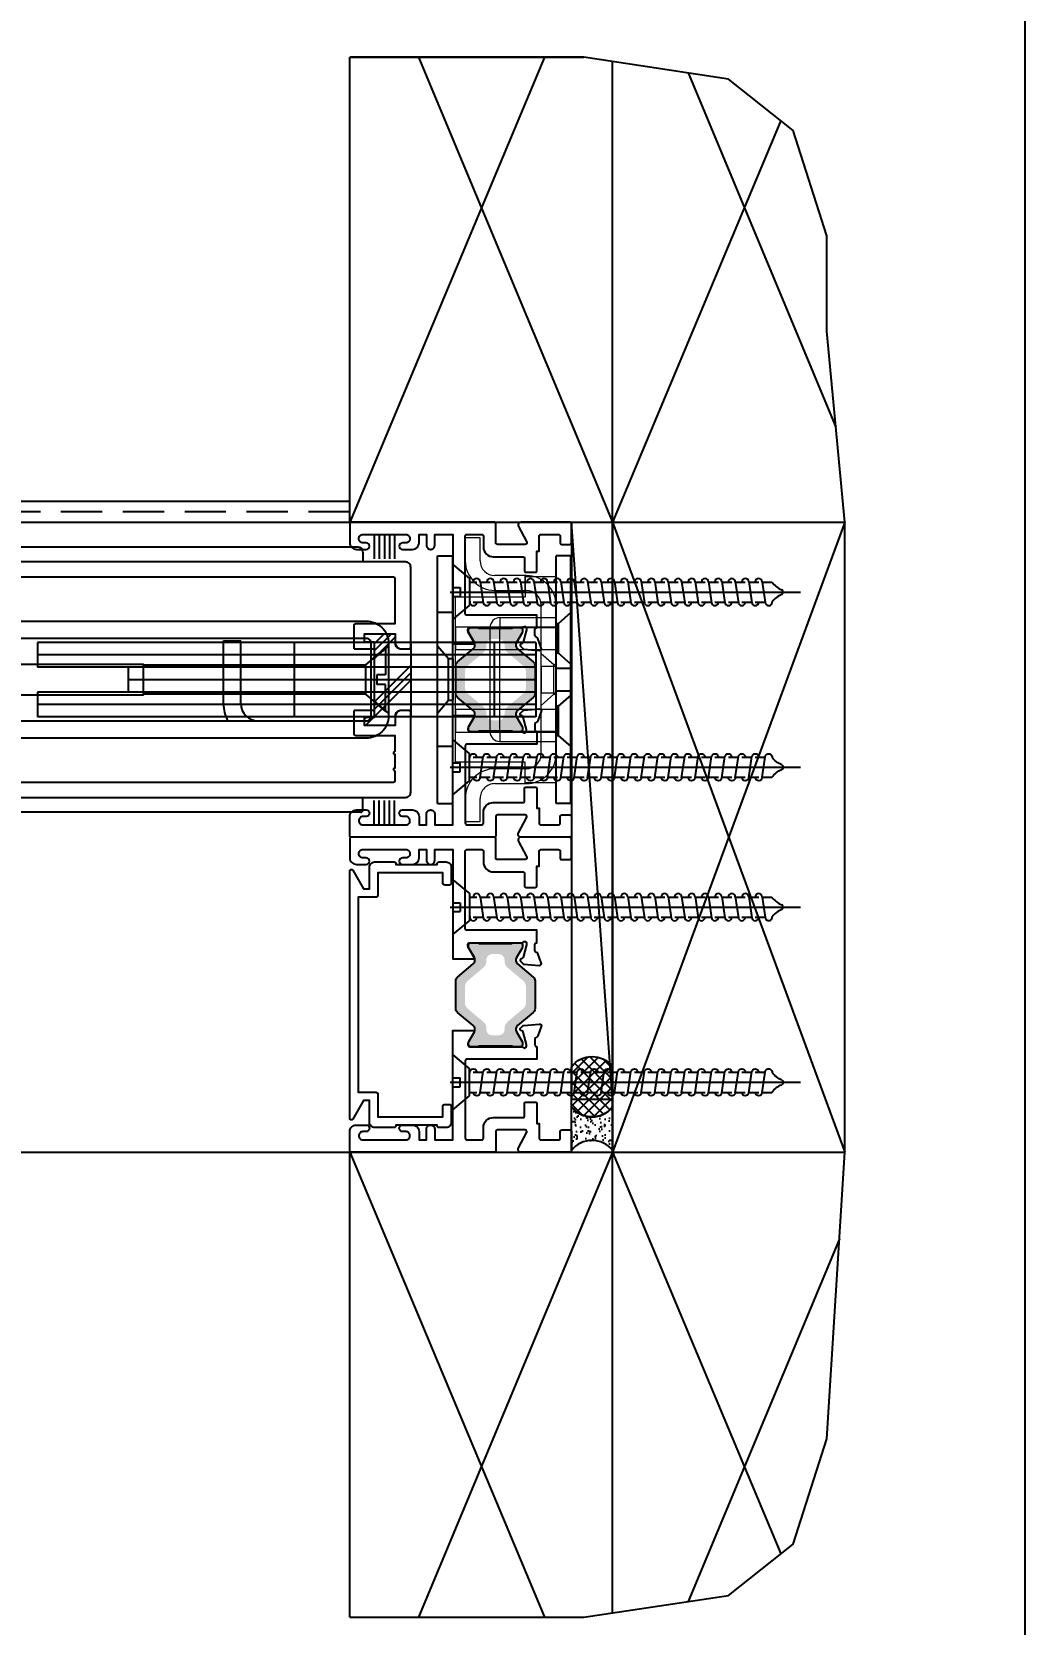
# Model space of a CAD drawing. Header units: inches. Extents: x 819.8 to 852.5, y 498 to 521.
# Drawn here: x 846.5 to 852.52, y 505.71 to 515.35 of the extents above; entities that cross this region are included whole.
import ezdxf

# ---------------------------------------------------------------- set-up
doc = ezdxf.new("R2010")
doc.units = ezdxf.units.IN
doc.header["$MEASUREMENT"] = 0
doc.linetypes.add('HIDDEN', pattern=[0.375, 0.25, -0.125])
for name, color, linetype in [('BACKUP PLATE', 6, 'Continuous'), ('DIM', 140, 'Continuous'), ('DIM @ 1', 140, 'Continuous'), ('ELEV_FRAME', 1, 'Continuous'), ('FRAME', 1, 'Continuous'), ('I-STRUT', 7, 'Continuous'), ('SASH', 5, 'Continuous'), ('SHIM', 1, 'Continuous'), ('SILL-PAN', 7, 'Continuous'), ('STRIKE PLATE', 3, 'Continuous'), ('STRIKE-PLATE', 7, 'Continuous')]:
    doc.layers.add(name, color=color, linetype=linetype)
doc.layers.add('NO PLOT', color=40, linetype='Continuous', plot=False)
doc.layers.add('VIEWPORT LAYOUT', color=40, linetype='Continuous', plot=False)
doc.styles.add('SIMPLEX1', font='simplex.shx')
doc.styles.get("Standard").update_dxf_attribs({"font": 'romans.shx'})
doc.dimstyles.new('1X1', dxfattribs={"dimtxt": 0.1875, "dimasz": 0.1875, "dimexe": 0.125, "dimexo": 0.125, "dimgap": 0.062, "dimtad": 1, "dimdec": 4, "dimzin": 11, "dimdsep": 46, "dimlunit": 5, "dimtxsty": 'Standard', "dimblk1": 'ARCHTICK', "dimblk2": 'ARCHTICK', "dimsah": 1, "dimcen": 0, "dimdle": 0.125, "dimadec": 0, "dimazin": 0, "dimtfac": 1, "dimtdec": 4, "dimtofl": 0, "dimtmove": 0, "dimatfit": 3, "dimldrblk": 'ARROW', "dimfxl": 0, "dimfrac": 2, "dimtolj": 1, "dimtzin": 0, "dimarcsym": 0})
doc.dimstyles.new('1X1T-A', dxfattribs={"dimtxt": 0.1875, "dimasz": 0.1875, "dimexe": 0.125, "dimexo": 0.125, "dimgap": 0.062, "dimtad": 1, "dimdec": 5, "dimdsep": 46, "dimlunit": 4, "dimtxsty": 'SIMPLEX1', "dimblk1": 'ARCHTICK', "dimblk2": 'ARROW', "dimsah": 1, "dimcen": 0, "dimdle": 0.125, "dimse2": 1, "dimadec": 0, "dimazin": 0, "dimtfac": 1, "dimtdec": 5, "dimtofl": 0, "dimtmove": 0, "dimatfit": 3, "dimldrblk": 'ARCHTICK', "dimfxl": 0, "dimfrac": 2, "dimtolj": 1, "dimtzin": 0, "dimarcsym": 0})
pattern_1 = [(45, (-0.2734, 0.0003), (-0.176777, 0.176777), []), (45, (-0.29549, 0.0224), (-0.176777, 0.176777), []), (45, (-0.31758, 0.0445), (-0.176777, 0.176777), [])]

# ---------------------------------------------------------------- blocks, each defined once
blk = doc.blocks.new('PAPER-SPACE')
blk.add_lwpolyline([(0, 0), (784.37, 0), (784.37, 553.2), (0, 553.2)], close=True)
blk = doc.blocks.new('3711-JAMB')
at = {"layer": 'I-STRUT'}
h = blk.add_hatch(color=256, dxfattribs=at)
h.dxf.hatch_style = 1
edge = h.paths.add_edge_path()
edge.add_arc((-0.719, -0.744), 0.0302, 149.99987, 229.99985)
edge.add_line((-0.7384, -0.7672), (-0.6437, -0.8467))
edge.add_arc((-0.6631, -0.8698), 0.0302, 0, 49.99985, ccw=False)
edge.add_line((-0.6329, -0.8698), (-0.6329, -1.0382))
edge.add_arc((-0.6631, -1.0382), 0.0302, 310.00015, 360, ccw=False)
edge.add_line((-0.6437, -1.0613), (-0.7384, -1.1408))
edge.add_arc((-0.719, -1.164), 0.0302, 130.00015, 210.00013)
edge.add_line((-0.7452, -1.1791), (-0.7118, -1.2369))
edge.add_arc((-0.7221, -1.2428), 0.0119, 0, 30.00013, ccw=False)
edge.add_line((-0.7102, -1.2428), (-0.7102, -1.2571))
edge.add_arc((-0.7221, -1.2571), 0.0119, -89.93104, 0.06896, ccw=False)
edge.add_line((-0.7221, -1.269), (-0.7651, -1.269))
edge.add_arc((-0.7651, -1.259), 0.00991, 216.8699, 270, ccw=False)
edge.add_line((-0.773, -1.265), (-0.9729, -1.265))
edge.add_arc((-0.9809, -1.259), 0.00991, 270, 323.1301, ccw=False)
edge.add_line((-0.9809, -1.269), (-1.0239, -1.269))
edge.add_arc((-1.0239, -1.2571), 0.0119, 180, 270, ccw=False)
edge.add_line((-1.0358, -1.2571), (-1.0358, -1.2428))
edge.add_arc((-1.0239, -1.2428), 0.0119, 149.99987, 180, ccw=False)
edge.add_line((-1.0342, -1.2369), (-1.0008, -1.1791))
edge.add_arc((-1.027, -1.164), 0.0302, 329.99987, 409.99985)
edge.add_line((-1.0075, -1.1408), (-1.1023, -1.0613))
edge.add_arc((-1.0829, -1.0382), 0.0302, 180, 229.99985, ccw=False)
edge.add_line((-1.1131, -1.0382), (-1.1131, -0.8698))
edge.add_arc((-1.0829, -0.8698), 0.0302, 130.00015, 180, ccw=False)
edge.add_line((-1.1023, -0.8467), (-1.0075, -0.7672))
edge.add_arc((-1.027, -0.744), 0.0302, 310.00015, 390.00013)
edge.add_line((-1.0008, -0.7289), (-1.0342, -0.6711))
edge.add_arc((-1.0239, -0.6652), 0.0119, 180, 210.00013, ccw=False)
edge.add_line((-1.0358, -0.6652), (-1.0358, -0.6509))
edge.add_arc((-1.0239, -0.6509), 0.0119, 90, 180, ccw=False)
edge.add_line((-1.0239, -0.639), (-0.9809, -0.639))
edge.add_arc((-0.9809, -0.649), 0.00991, 36.8699, 90, ccw=False)
edge.add_line((-0.9729, -0.643), (-0.773, -0.643))
edge.add_arc((-0.7651, -0.649), 0.00991, 90, 143.1301, ccw=False)
edge.add_line((-0.7651, -0.639), (-0.7221, -0.639))
edge.add_arc((-0.7221, -0.6509), 0.0119, -0.06896, 89.93104, ccw=False)
edge.add_line((-0.7102, -0.6509), (-0.7102, -0.6652))
edge.add_arc((-0.7221, -0.6652), 0.0119, -30.00013, 0, ccw=False)
edge.add_line((-0.7118, -0.6711), (-0.7452, -0.7289))
edge = h.paths.add_edge_path(flags=16)
edge.add_arc((-0.9757, -0.753), 0.0472, -50.00025, 0, ccw=False)
edge.add_line((-0.9453, -0.7892), (-1.0411, -0.8696))
edge.add_arc((-1.0107, -0.9057), 0.0472, 129.99975, 180)
edge.add_line((-1.058, -0.9057), (-1.058, -1.0023))
edge.add_arc((-1.0107, -1.0023), 0.0472, 180, 230.00025)
edge.add_line((-1.0411, -1.0384), (-0.9453, -1.1188))
edge.add_arc((-0.9757, -1.155), 0.0472, 0, 50.00025, ccw=False)
edge.add_line((-0.9284, -1.155), (-0.9284, -1.1651))
edge.add_arc((-0.8929, -1.1646), 0.0355, 180.79845, 270)
edge.add_line((-0.8929, -1.2001), (-0.853, -1.2001))
edge.add_arc((-0.853, -1.1646), 0.0355, 270, 359.20155)
edge.add_line((-0.8175, -1.1651), (-0.8175, -1.155))
edge.add_arc((-0.7703, -1.155), 0.0472, 129.99975, 180, ccw=False)
edge.add_line((-0.8007, -1.1188), (-0.7049, -1.0384))
edge.add_arc((-0.7352, -1.0023), 0.0472, 309.99975, 360)
edge.add_line((-0.688, -1.0023), (-0.688, -0.9057))
edge.add_arc((-0.7352, -0.9057), 0.0472, 360, 410.00025)
edge.add_line((-0.7049, -0.8696), (-0.8007, -0.7892))
edge.add_arc((-0.7703, -0.753), 0.0472, 180, 230.00025, ccw=False)
edge.add_line((-0.8175, -0.753), (-0.8175, -0.7429))
edge.add_arc((-0.853, -0.7434), 0.0355, 0.79846, 90)
edge.add_line((-0.853, -0.7079), (-0.8929, -0.7079))
edge.add_arc((-0.8929, -0.7434), 0.0355, 90, 179.20155)
edge.add_line((-0.9284, -0.7429), (-0.9284, -0.753))
for points in [[(-1.0373, -0.21), (-1.039, -0.21, 0.414214), (-1.049, -0.22), (-1.049, -0.2939, -0.414214), (-1.059, -0.3039), (-1.114, -0.3039, -0.414214), (-1.124, -0.2939), (-1.124, -0.175), (-1.138, -0.175), (-1.138, -0.085, 0.414214), (-1.148, -0.075), (-1.255, -0.075, 0.414214), (-1.265, -0.085), (-1.265, -0.125, -0.414214), (-1.275, -0.135), (-1.323, -0.135, -0.414214), (-1.333, -0.125), (-1.333, -0.01, -0.414214), (-1.323, 0), (-1.026, 0, -0.546624), (-1.0115, -0.0227), (-1.0625, -0.1208, 0.546624), (-1.0534, -0.135), (-0.885, -0.135, 0.414214), (-0.875, -0.125), (-0.875, -0.01, -0.414214), (-0.865, 0), (0, 0, -0.414214), (0.01, -0.01), (0.01, -0.125, -0.414214), (-0.03, -0.165), (-0.09, -0.165, -0.414214), (-0.11, -0.145, -0.414214), (-0.09, -0.125), (-0.0695, -0.125, 0.414214), (-0.045, -0.1005), (-0.045, -0.0995, 0.414214), (-0.0695, -0.075), (-0.3305, -0.075, 0.414214), (-0.355, -0.0995), (-0.355, -0.1005, 0.414214), (-0.3305, -0.125), (-0.31, -0.125, -0.414214), (-0.29, -0.145), (-0.29, -0.1455, -0.414214), (-0.3095, -0.165), (-0.37, -0.165, -0.414214), (-0.41, -0.125), (-0.41, -0.075), (-0.455, -0.075), (-0.455, -0.14, -0.414214), (-0.48, -0.165), (-0.4805, -0.165, -0.414214), (-0.505, -0.1405), (-0.505, -0.075), (-0.615, -0.075), (-0.615, -0.7372), (-0.7358, -0.7372, -0.585524), (-0.7425, -0.7252), (-0.708, -0.6655, 0.137872), (-0.7063, -0.6593), (-0.7063, -0.6506, 0.414214), (-0.7181, -0.6388), (-1.0316, -0.6388, -0.213422), (-1.0404, -0.6349, 0.6885), (-1.061, -0.6427), (-1.061, -0.649, 0.065543), (-1.0606, -0.6521), (-1.0403, -0.7279, 0.267949), (-1.032, -0.7363), (-1.0275, -0.7375, -0.57735), (-1.024, -0.7506), (-1.0383, -0.765, -0.176327), (-1.0456, -0.7684), (-1.1387, -0.7765, -0.548619), (-1.1509, -0.7607), (-1.1307, -0.7052, -0.263725), (-1.1218, -0.6976, 0.359508), (-1.1122, -0.686), (-1.1122, -0.6506, 0.414214), (-1.124, -0.6388), (-1.124, -0.5638), (-0.7, -0.5638, 0.414214), (-0.69, -0.5538), (-0.69, -0.085, 0.414214), (-0.7, -0.075), (-0.79, -0.075, 0.414214), (-0.8, -0.085), (-0.8, -0.15, -0.414214), (-0.86, -0.21), (-1.039, -0.21)], [(-1.0373, -1.698), (-1.039, -1.698, -0.414214), (-1.049, -1.688), (-1.049, -1.6141, 0.414214), (-1.059, -1.6041), (-1.114, -1.6041, 0.414214), (-1.124, -1.6141), (-1.124, -1.733), (-1.138, -1.733), (-1.138, -1.823, -0.414214), (-1.148, -1.833), (-1.255, -1.833, -0.414214), (-1.265, -1.823), (-1.265, -1.783, 0.414214), (-1.275, -1.773), (-1.323, -1.773, 0.414214), (-1.333, -1.783), (-1.333, -1.898, 0.414214), (-1.323, -1.908), (-1.026, -1.908, 0.546624), (-1.0115, -1.8853), (-1.0625, -1.7872, -0.546624), (-1.0534, -1.773), (-0.885, -1.773, -0.414214), (-0.875, -1.783), (-0.875, -1.898, 0.414214), (-0.865, -1.908), (0, -1.908, 0.414214), (0.01, -1.898), (0.01, -1.783, 0.414214), (-0.03, -1.743), (-0.09, -1.743, 0.414214), (-0.11, -1.763, 0.414214), (-0.09, -1.783), (-0.0695, -1.783, -0.414214), (-0.045, -1.8075), (-0.045, -1.8085, -0.414214), (-0.0695, -1.833), (-0.3305, -1.833, -0.414214), (-0.355, -1.8085), (-0.355, -1.8075, -0.414214), (-0.3305, -1.783), (-0.31, -1.783, 0.414214), (-0.29, -1.763), (-0.29, -1.7625, 0.414214), (-0.3095, -1.743), (-0.37, -1.743, 0.414214), (-0.41, -1.783), (-0.41, -1.833), (-0.455, -1.833), (-0.455, -1.768, 0.414214), (-0.48, -1.743), (-0.4805, -1.743, 0.414214), (-0.505, -1.7675), (-0.505, -1.833), (-0.615, -1.833), (-0.615, -1.1708), (-0.7358, -1.1708, 0.585524), (-0.7425, -1.1828), (-0.708, -1.2425, -0.137872), (-0.7063, -1.2487), (-0.7063, -1.2574, -0.414214), (-0.7181, -1.2692), (-1.0316, -1.2692, 0.213422), (-1.0404, -1.2731, -0.6885), (-1.061, -1.2653), (-1.061, -1.259, -0.065543), (-1.0606, -1.2559), (-1.0403, -1.1801, -0.267949), (-1.032, -1.1717), (-1.0275, -1.1705, 0.57735), (-1.024, -1.1574), (-1.0383, -1.143, 0.176327), (-1.0456, -1.1396), (-1.1387, -1.1315, 0.548619), (-1.1509, -1.1473), (-1.1307, -1.2028, 0.263725), (-1.1218, -1.2104, -0.359508), (-1.1122, -1.222), (-1.1122, -1.2574, -0.414214), (-1.124, -1.2692), (-1.124, -1.3442), (-0.7, -1.3442, -0.414214), (-0.69, -1.3542), (-0.69, -1.823, -0.414214), (-0.7, -1.833), (-0.79, -1.833, -0.414214), (-0.8, -1.823), (-0.8, -1.758, 0.414214), (-0.86, -1.698), (-1.039, -1.698)]]:
    blk.add_lwpolyline(points, format="xyb")
blk.add_lwpolyline([(-0.7452, -0.7289, 0.36397), (-0.7384, -0.7672), (-0.6437, -0.8467, -0.221694), (-0.6329, -0.8698), (-0.6329, -1.0382, -0.221694), (-0.6437, -1.0613), (-0.7384, -1.1408, 0.36397), (-0.7452, -1.1791), (-0.7118, -1.2369, -0.131653), (-0.7102, -1.2428), (-0.7102, -1.2571, -0.414214), (-0.7221, -1.269), (-0.7651, -1.269, -0.236068), (-0.773, -1.265), (-0.9729, -1.265, -0.236068), (-0.9809, -1.269), (-1.0239, -1.269, -0.414214), (-1.0358, -1.2571), (-1.0358, -1.2428, -0.131653), (-1.0342, -1.2369), (-1.0008, -1.1791, 0.36397), (-1.0075, -1.1408), (-1.1023, -1.0613, -0.221694), (-1.1131, -1.0382), (-1.1131, -0.8698, -0.221694), (-1.1023, -0.8467), (-1.0075, -0.7672, 0.36397), (-1.0008, -0.7289), (-1.0342, -0.6711, -0.131653), (-1.0358, -0.6652), (-1.0358, -0.6509, -0.414214), (-1.0239, -0.639), (-0.9809, -0.639, -0.236068), (-0.9729, -0.643), (-0.773, -0.643, -0.236068), (-0.7651, -0.639), (-0.7221, -0.639, -0.414214), (-0.7102, -0.6509), (-0.7102, -0.6652, -0.131653), (-0.7118, -0.6711)], format="xyb", close=True, dxfattribs=at)
blk = doc.blocks.new('3710 Jamb Filler')
blk.add_lwpolyline([(-0.12, 0.774, 0.414214), (-0.15, 0.804), (-0.27, 0.804, 0.414214), (-0.28, 0.794), (-0.28, 0.789), (-0.53, 0.789), (-0.53, 0.794, 0.414214), (-0.54, 0.804), (-0.585, 0.804, 0.414214), (-0.615, 0.774), (-0.615, 0.674, 0.414214), (-0.605, 0.664), (-0.575, 0.664, 0.414214), (-0.565, 0.674), (-0.565, 0.739), (-0.17, 0.739), (-0.17, 0.601, 0.414214), (-0.16, 0.591), (-0.05, 0.591), (-0.05, -0.591), (-0.16, -0.591, 0.414214), (-0.17, -0.601), (-0.17, -0.739), (-0.565, -0.739), (-0.565, -0.674, 0.414214), (-0.575, -0.664), (-0.605, -0.664, 0.414214), (-0.615, -0.674), (-0.615, -0.774, 0.414214), (-0.585, -0.804), (-0.54, -0.804, 0.414214), (-0.53, -0.794), (-0.53, -0.789), (-0.28, -0.789), (-0.28, -0.794, 0.414214), (-0.27, -0.804), (-0.15, -0.804, 0.414214), (-0.12, -0.774), (-0.12, -0.641), (-0.0839, -0.641), (-0.0187, -0.754, 0.767327), (0, -0.749), (0, 0.749, 0.767327), (-0.0187, 0.754), (-0.0839, 0.641), (-0.12, 0.641)], format="xyb", close=True)
blk = doc.blocks.new('*U139')
at = {"layer": 'FRAME'}
blk.add_blockref('3711-JAMB', (0, 0), dxfattribs=at)
at = {"layer": 'FRAME', "xscale": -1, "rotation": 180}
blk.add_blockref('3710 Jamb Filler', (0.01, -0.954), dxfattribs=at)
blk = doc.blocks.new('DFADFFADF DFD')
at = {"layer": 'BACKUP PLATE'}
for p, q in [((155.2193, 38.5011), (155.3093, 38.5011)), ((155.2193, 38.5011), (155.2193, 37.0011)), ((155.3093, 38.5011), (155.3093, 37.0011)), ((155.297, 38.0896), (155.2193, 38.1571)), ((155.2193, 37.8451), (155.2193, 38.1567)), ((155.3093, 38.0896), (155.297, 38.0896)), ((155.297, 37.9126), (155.297, 38.0892)), ((155.3093, 37.9126), (155.3093, 38.0892)), ((155.2193, 37.8451), (155.297, 37.9126)), ((155.297, 37.9126), (155.3093, 37.9126)), ((155.3093, 37.8191), (155.2193, 37.8191)), ((155.3093, 37.8191), (155.2193, 37.8191)), ((155.2193, 37.8191), (155.2193, 37.6834)), ((155.2193, 37.8191), (155.2193, 37.6834)), ((155.3093, 37.8191), (155.3093, 37.6834)), ((155.3093, 37.8191), (155.3093, 37.6834)), ((155.2193, 37.6831), (155.3093, 37.6831)), ((155.2193, 37.6831), (155.3093, 37.6831)), ((155.297, 37.5896), (155.2193, 37.6571)), ((155.2193, 37.3451), (155.2193, 37.6567)), ((155.3093, 37.5896), (155.297, 37.5896)), ((155.297, 37.4126), (155.297, 37.5892)), ((155.3093, 37.4126), (155.3093, 37.5892)), ((155.2193, 37.3451), (155.297, 37.4126)), ((155.297, 37.4126), (155.3093, 37.4126)), ((155.2193, 37.0011), (155.3093, 37.0011))]:
    blk.add_line(p, q, dxfattribs=at)
blk = doc.blocks.new('FDFDF')
at = {"color": 7, "linetype": 'Continuous', "lineweight": 15}
for p, q in [((156.2104, 38.3761), (156.3984, 38.3761)), ((156.2104, 38.3761), (156.2104, 37.1261)), ((156.2104, 38.1261), (156.2104, 38.3761)), ((156.3984, 38.3761), (156.3984, 38.2511)), ((156.3984, 38.2511), (156.8204, 38.2511)), ((156.8204, 38.2511), (156.8204, 37.2511)), ((156.5504, 38.1261), (156.2104, 38.1261)), ((156.2104, 38.1261), (156.2104, 38.0661)), ((156.5504, 38.0661), (156.5504, 38.1261)), ((156.8204, 38.0691), (156.2104, 38.0691)), ((156.2104, 37.9331), (156.2104, 38.069)), ((156.2104, 37.4361), (156.2104, 38.0661)), ((156.2104, 38.0661), (156.5504, 38.0661)), ((156.5504, 38.0661), (156.5504, 37.4361)), ((156.6104, 38.0661), (156.5504, 38.0661)), ((156.6104, 38.0661), (156.6104, 37.4361)), ((156.8204, 37.9331), (156.8204, 38.069)), ((156.2104, 37.9331), (156.8204, 37.9331)), ((156.8204, 37.5691), (156.2104, 37.5691)), ((156.2104, 37.4331), (156.2104, 37.569)), ((156.8204, 37.4331), (156.8204, 37.569)), ((156.2104, 37.4361), (156.2104, 37.3761)), ((156.5504, 37.4361), (156.2104, 37.4361)), ((156.2104, 37.4331), (156.8204, 37.4331)), ((156.5504, 37.3761), (156.5504, 37.4361)), ((156.6104, 37.4361), (156.5504, 37.4361)), ((156.5504, 37.3761), (156.2104, 37.3761)), ((156.2104, 37.1261), (156.2104, 37.3761)), ((156.3984, 37.2511), (156.8204, 37.2511)), ((156.3984, 37.1261), (156.3984, 37.2511)), ((156.3984, 37.1261), (156.2104, 37.1261))]:
    blk.add_line(p, q, dxfattribs=at)
for centre, start, end in [((156.5504, 38.0661), 0, 90), ((156.5504, 38.0661), 0, 90), ((156.5504, 37.4361), 270, 0), ((156.5504, 37.4361), 270, 0)]:
    blk.add_arc(centre, 0.06, start, end, dxfattribs=at)
blk = doc.blocks.new('FDF')
at = {"color": 7, "linetype": 'Continuous', "lineweight": 15}
for p, q in [((158.3528, 38.6101), (158.2628, 38.6101)), ((158.2628, 38.6101), (158.2628, 38.4711)), ((158.3528, 38.4711), (158.3528, 38.6101)), ((157.9908, 38.3811), (157.9828, 38.3811)), ((158.1728, 38.3811), (157.9828, 38.3811)), ((157.9908, 38.3811), (157.9908, 38.2911)), ((157.9908, 38.2911), (157.9828, 38.2911)), ((157.9828, 38.2911), (158.1728, 38.2911)), ((157.8028, 38.2011), (157.8028, 37.3011)), ((157.8928, 38.2011), (157.8928, 37.3011)), ((157.8928, 37.9071), (157.8152, 37.8396)), ((157.8928, 37.9071), (157.8152, 37.8396)), ((157.8928, 37.9071), (157.8928, 37.596)), ((157.8928, 37.9071), (157.8928, 37.596)), ((157.8152, 37.8396), (157.8028, 37.8396)), ((157.8152, 37.8396), (157.8028, 37.8396)), ((157.8028, 37.8396), (157.8028, 37.6636)), ((157.8028, 37.8396), (157.8028, 37.6636)), ((157.8928, 37.8306), (157.8028, 37.8306)), ((157.8928, 37.8306), (157.8028, 37.8306)), ((157.8028, 37.6716), (157.8028, 37.8306)), ((157.8028, 37.6716), (157.8028, 37.8306)), ((157.8152, 37.8396), (157.8152, 37.6636)), ((157.8152, 37.8396), (157.8152, 37.6636)), ((157.8928, 37.6716), (157.8928, 37.8306)), ((157.8928, 37.6716), (157.8928, 37.8306)), ((157.8028, 37.6716), (157.8928, 37.6716)), ((157.8028, 37.6716), (157.8928, 37.6716)), ((157.8028, 37.6626), (157.8152, 37.6626)), ((157.8028, 37.6626), (157.8152, 37.6626)), ((157.8152, 37.6626), (157.8928, 37.5951)), ((157.8152, 37.6626), (157.8928, 37.5951)), ((157.9828, 37.2111), (157.9908, 37.2111)), ((158.1728, 37.2111), (157.9828, 37.2111)), ((157.9908, 37.2111), (157.9908, 37.1211)), ((157.9908, 37.1211), (157.9828, 37.1211)), ((157.9828, 37.1211), (158.1728, 37.1211)), ((158.2628, 37.0311), (158.2628, 36.8921)), ((158.3528, 36.8921), (158.3528, 37.0311)), ((158.2628, 36.8921), (158.3528, 36.8921))]:
    blk.add_line(p, q, dxfattribs=at)
for centre, radius, start, end in [((157.9828, 38.2011), 0.18, 90, 180), ((157.9828, 38.2011), 0.18, 90, 180), ((157.9828, 38.2011), 0.18, 90, 180), ((157.9828, 38.2011), 0.18, 90, 180), ((158.1728, 38.4711), 0.09, 270, 0), ((158.1728, 38.4711), 0.09, 270, 0), ((158.1728, 38.4711), 0.18, 270, 0), ((158.1728, 38.4711), 0.18, 270, 0), ((157.9828, 38.2011), 0.09, 90, 180), ((157.9828, 38.2011), 0.09, 90, 180), ((157.9828, 38.2011), 0.09, 90, 180), ((157.9828, 38.2011), 0.09, 90, 180), ((157.9828, 37.3011), 0.18, 180, 270), ((157.9828, 37.3011), 0.18, 180, 270), ((157.9828, 37.3011), 0.18, 180, 270), ((157.9828, 37.3011), 0.18, 180, 270), ((157.9828, 37.3011), 0.09, 180, 270), ((157.9828, 37.3011), 0.09, 180, 270), ((157.9828, 37.3011), 0.09, 180, 270), ((157.9828, 37.3011), 0.09, 180, 270), ((158.1728, 37.0311), 0.18, 0, 90), ((158.1728, 37.0311), 0.18, 0, 90), ((158.1728, 37.0311), 0.09, 0, 90), ((158.1728, 37.0311), 0.09, 0, 90)]:
    blk.add_arc(centre, radius, start, end, dxfattribs=at)
blk = doc.blocks.new('ERE')
at = {"layer": 'STRIKE PLATE'}
for p, q in [((162.9447, 38.5011), (162.9447, 37.0011)), ((163.0387, 38.5011), (162.9447, 38.5011)), ((163.0387, 38.5011), (163.0387, 37.0011)), ((162.9447, 38.1573), (162.9447, 37.3448)), ((162.9447, 38.1573), (163.0387, 38.1573)), ((163.0387, 37.9541), (162.9709, 37.8761)), ((163.0387, 37.9541), (162.9709, 37.8761)), ((162.9709, 37.8761), (162.9447, 37.8761)), ((162.9709, 37.8761), (162.9447, 37.8761)), ((162.9447, 37.6264), (162.9447, 37.8758)), ((162.9447, 37.6264), (162.9447, 37.8758)), ((162.9709, 37.8758), (162.9709, 37.6264)), ((162.9709, 37.8758), (162.9709, 37.6264)), ((162.9447, 37.6261), (162.9709, 37.6261)), ((162.9447, 37.6261), (162.9709, 37.6261)), ((162.9709, 37.6261), (163.0387, 37.5481)), ((162.9709, 37.6261), (163.0387, 37.5481)), ((162.9447, 37.3448), (163.0387, 37.3448)), ((163.0387, 37.0011), (162.9447, 37.0011))]:
    blk.add_line(p, q, dxfattribs=at)
blk = doc.blocks.new('JAMB-STRIKE-PLATE')
at = {"layer": 'DIM'}
for name, p in [('FDF', (-159.0428, -38.7056)), ('DFADFFADF DFD', (-156.5493, -38.7057)), ('ERE', (-163.5597, -38.7056)), ('FDFDF', (-157.4504, -38.7056))]:
    blk.add_blockref(name, p, dxfattribs=at)
at = {"layer": 'ELEV_FRAME'}
blk.add_blockref('3711-JAMB', (0, 0), dxfattribs=at)
blk = doc.blocks.new('*U161')
at = {"layer": 'STRIKE-PLATE', "color": 7}
for p, q in [((-0.262, -0.075), (-0.262, -0.223)), ((-0.231, -0.075), (-0.231, -0.223)), ((-0.2, -0.075), (-0.2, -0.223)), ((-0.169, -0.075), (-0.169, -0.223)), ((-0.138, -0.075), (-0.138, -0.223)), ((-0.262, -1.833), (-0.262, -1.685)), ((-0.231, -1.833), (-0.231, -1.685)), ((-0.2, -1.833), (-0.2, -1.685)), ((-0.169, -1.833), (-0.169, -1.685)), ((-0.138, -1.833), (-0.138, -1.685))]:
    blk.add_line(p, q, dxfattribs=at)
at = {"layer": 'FRAME'}
blk.add_blockref('JAMB-STRIKE-PLATE', (0, 0), dxfattribs=at)
blk = doc.blocks.new('INSULATED-ARCHETYPE')
h = blk.add_hatch()
h.set_pattern_fill('PLAST', color=256, angle=45, style=0)
h.set_pattern_definition(pattern_1)
edge = h.paths.add_edge_path()
edge.add_line((-3.5074, 0.125), (-3.5074, -0.125))
edge.add_line((-3.5074, -0.125), (-3.4804, -0.125))
edge.add_arc((-3.4804, -0.15), 0.025, -94.58122, 90, ccw=False)
edge.add_line((-3.4824, -0.175), (-3.5074, -0.175))
edge.add_line((-3.5074, -0.175), (-3.5074, -0.282))
edge.add_arc((-3.4764, -0.282), 0.031, 180, 270)
edge.add_line((-3.4764, -0.313), (-3.2264, -0.313))
edge.add_arc((-3.2264, -0.282), 0.031, 270, 360)
edge.add_line((-3.1954, -0.282), (-3.1954, -0.175))
edge.add_line((-3.1954, -0.175), (-3.2204, -0.175))
edge.add_arc((-3.2204, -0.15), 0.025, 94.58122, 270, ccw=False)
edge.add_line((-3.2224, -0.125), (-3.1954, -0.125))
edge.add_line((-3.1954, -0.125), (-3.1954, 0.125))
edge.add_line((-3.1954, 0.125), (-3.2204, 0.125))
edge.add_arc((-3.2204, 0.15), 0.025, 94.58122, 270, ccw=False)
edge.add_arc((-3.2248, 0.2046), 0.0297, 274.58122, 351.01358)
edge.add_line((-3.1954, 0.2), (-3.1954, 0.282))
edge.add_arc((-3.2264, 0.282), 0.031, 0, 90)
edge.add_line((-3.2264, 0.313), (-3.4764, 0.313))
edge.add_arc((-3.4764, 0.282), 0.031, 90, 180)
edge.add_line((-3.5074, 0.282), (-3.5074, 0.175))
edge.add_line((-3.5074, 0.175), (-3.4824, 0.175))
edge.add_arc((-3.4824, 0.15), 0.025, -89.99542, 90, ccw=False)
edge.add_line((-3.4824, 0.125), (-3.5074, 0.125))
h = blk.add_hatch()
h.set_pattern_fill('PLAST', color=256, angle=45, style=0)
h.set_pattern_definition(pattern_1)
edge = h.paths.add_edge_path()
edge.add_line((-0.4924, 0.1881), (-0.4924, 0.2281))
edge.add_line((-0.4924, 0.2281), (-0.5544, 0.2281))
edge.add_line((-0.5544, 0.2281), (-0.5544, 0.2781))
edge.add_line((-0.5544, 0.2781), (-0.3674, 0.2781))
edge.add_line((-0.3674, 0.2781), (-0.3674, 0.2191))
edge.add_ellipse((-0.3364, 0.2191), major_axis=(-0.0219, 0.0219), ratio=1, start_angle=45, end_angle=135)
edge.add_line((-0.3364, 0.1881), (-0.2734, 0.1881))
edge.add_line((-0.2734, 0.1881), (-0.2734, -0.1869))
edge.add_line((-0.2734, -0.1869), (-0.3364, -0.1869))
edge.add_ellipse((-0.3364, -0.2179), major_axis=(-0.0219, 0.0219), ratio=1, start_angle=-45, end_angle=45)
edge.add_line((-0.3674, -0.2179), (-0.3674, -0.2769))
edge.add_line((-0.3674, -0.2769), (-0.5544, -0.2769))
edge.add_line((-0.5544, -0.2769), (-0.5544, -0.2269))
edge.add_line((-0.5544, -0.2269), (-0.4924, -0.2269))
edge.add_line((-0.4924, -0.2269), (-0.4924, -0.1869))
edge.add_line((-0.4924, -0.1869), (-0.4924, 0.1881))
for p, q in [((-2.9379, 0.773), (-2.9379, 0.713)), ((-0.5929, 0.803), (-2.9079, 0.803)), ((-0.5629, 0.773), (-0.5629, 0.713)), ((0.4848, 0.225), (-2.5347, 0.225)), ((-2.5347, 0.225), (-2.5347, 0.075)), ((-1.4084, 0.235), (-1.3034, 0.235)), ((-1.4084, -0.145), (-1.4084, 0.235)), ((-1.3034, -0.145), (-1.3034, 0.235)), ((-0.9772, -0.225), (-0.9772, 0.225)), ((-0.2734, 0.2203), (-0.2734, -0.2197)), ((0.2348, -0.225), (0.2348, 0.225)), ((0.4848, 0.225), (0.4848, -0.225)), ((0.4848, 0.15), (-2.5347, 0.15)), ((-0.5474, 0.0887), (-0.4259, 0.1925)), ((-0.4259, 0.1925), (-0.4259, 0.03)), ((0.4848, 0.075), (-2.5347, 0.075)), ((-1.9827, -0.075), (-1.9827, 0.075)), ((0.4848, 0), (-1.9827, 0)), ((-0.5474, 0.0887), (-1.895, 0.0887)), ((-0.5474, 0.0887), (-0.5474, -0.0887)), ((-0.4789, 0.03), (-0.4789, -0.03)), ((-0.4259, 0.03), (-0.4789, 0.03)), ((0.4848, -0.075), (-2.5347, -0.075)), ((-2.5347, -0.075), (-2.5347, -0.225)), ((-0.5474, -0.0887), (-1.895, -0.0887)), ((-0.5474, -0.0887), (-0.4259, -0.1925)), ((-0.4259, -0.03), (-0.4789, -0.03)), ((-0.4259, -0.1925), (-0.4259, -0.03)), ((0.4848, -0.15), (-2.5347, -0.15)), ((-2.9379, -0.788), (-2.9379, -0.713)), ((-0.5629, -0.788), (-0.5629, -0.713)), ((-0.5779, -0.803), (-2.9229, -0.803)), ((-2.8204, -0.803), (-2.8779, -0.803)), ((-0.6229, -0.803), (-0.6804, -0.803))]:
    blk.add_line(p, q)
at = {"ltscale": 0.5}
for p, q in [((-0.4084, 0.2055), (-0.501, 0.125)), ((-3.2312, 0.095), (-3.3212, 0.095)), ((-3.3212, 0.095), (-3.3062, 0.08)), ((-3.2462, 0.08), (-3.3062, 0.08)), ((-3.2312, 0.095), (-3.2462, 0.08)), ((-3.3062, -0.08), (-3.3212, -0.095)), ((-3.2312, -0.095), (-3.3212, -0.095)), ((-3.3062, -0.08), (-3.2462, -0.08)), ((-3.2462, -0.08), (-3.2312, -0.095)), ((-0.501, -0.125), (-0.4084, -0.2055))]:
    blk.add_line(p, q, dxfattribs=at)
at = {"ltscale": 0.3}
for p, q in [((-0.5475, 0), (-1.1819, 0)), ((-3.1712, 0), (-3.3812, 0))]:
    blk.add_line(p, q, dxfattribs=at)
for points in [[(-0.6164, 0.1875), (-0.5024, 0.1875, 0.414214), (-0.4924, 0.1975), (-0.4924, 0.2175, 0.414214), (-0.5024, 0.2275), (-0.5544, 0.2275), (-0.5544, 0.2675, -0.414214), (-0.5444, 0.2775), (-0.3674, 0.2775), (-0.3674, 0.2185, 0.414214), (-0.3364, 0.1875), (-0.2834, 0.1875, 0.414214), (-0.2734, 0.1975), (-0.2734, 0.682, 0.414214), (-0.3044, 0.713), (-4.6354, 0.713, 1), (-4.6354, 0.681), (-4.6154, 0.681), (-4.6154, 0.596, 0.414214), (-4.5844, 0.565), (-4.5154, 0.565), (-4.5154, 0.595), (-4.4954, 0.595), (-4.4354, 0.565), (-4.4154, 0.565), (-4.4154, 0.595), (-4.3954, 0.595), (-4.3354, 0.565), (-4.3154, 0.565), (-4.3154, 0.595), (-4.2954, 0.595), (-4.2354, 0.565), (-4.2154, 0.565), (-4.2154, 0.595), (-4.1954, 0.595), (-4.1354, 0.565), (-4.1154, 0.565), (-4.1154, 0.62), (-3.7724, 0.62), (-3.7724, 0.533, 0.414214), (-3.7624, 0.523), (-3.7204, 0.523, 0.414214), (-3.7104, 0.533), (-3.7104, 0.62), (-3.6004, 0.62), (-3.6004, 0.135, 0.414214), (-3.5904, 0.125), (-3.4824, 0.125, 1), (-3.4824, 0.175, -0.414214), (-3.5074, 0.2), (-3.5074, 0.282, -0.414214), (-3.4764, 0.313), (-3.2264, 0.313, -0.414214), (-3.1954, 0.282), (-3.1954, 0.2, -0.414214), (-3.2204, 0.175, 1), (-3.2204, 0.125), (-3.1334, 0.125)], [(-0.6164, 0.1875), (-0.6164, 0.3295, -0.414214), (-0.6064, 0.3395), (-0.3674, 0.3395), (-0.3674, 0.61, 0.414214), (-0.3774, 0.62), (-3.1234, 0.62, 0.414214), (-3.1334, 0.61), (-3.1334, 0.554, -0.414214), (-3.1434, 0.544), (-3.4974, 0.544, 0.414214), (-3.5074, 0.534), (-3.5074, 0.375), (-3.1434, 0.375, -0.414214), (-3.1334, 0.365), (-3.1334, 0.125)], [(-0.5434, -0.355), (-3.1334, -0.355), (-3.1334, -0.25), (-0.5434, -0.25, 0.414214), (-0.5134, -0.22), (-0.5134, 0.22, 0.414214), (-0.5434, 0.25), (-3.1334, 0.25), (-3.1334, 0.355), (-0.5434, 0.355, -0.414214), (-0.4084, 0.22), (-0.4084, -0.22, -0.414214), (-0.5434, -0.355), (-1.1984, -0.355)], [(-3.1334, -0.125), (-3.2204, -0.125, 1), (-3.2204, -0.175, -0.414214), (-3.1954, -0.2), (-3.1954, -0.282, -0.414214), (-3.2264, -0.313), (-3.4764, -0.313, -0.414214), (-3.5074, -0.282), (-3.5074, -0.2, -0.414214), (-3.4824, -0.175, 1), (-3.4824, -0.125), (-3.5904, -0.125, 0.414214), (-3.6004, -0.135), (-3.6004, -0.62), (-3.7104, -0.62), (-3.7104, -0.533, 0.414214), (-3.7204, -0.523), (-3.7624, -0.523, 0.414214), (-3.7724, -0.533), (-3.7724, -0.62), (-4.1154, -0.62), (-4.1154, -0.565), (-4.1354, -0.565), (-4.1954, -0.595), (-4.2154, -0.595), (-4.2154, -0.565), (-4.2354, -0.565), (-4.2954, -0.595), (-4.3154, -0.595), (-4.3154, -0.565), (-4.3354, -0.565), (-4.3954, -0.595), (-4.4154, -0.595), (-4.4154, -0.565), (-4.4354, -0.565), (-4.4954, -0.595), (-4.5154, -0.595), (-4.5154, -0.565), (-4.5844, -0.565, 0.414214), (-4.6154, -0.596), (-4.6154, -0.681), (-4.6354, -0.681, 1), (-4.6354, -0.713), (-0.3044, -0.713, 0.414214), (-0.2734, -0.682), (-0.2734, -0.1975, 0.414214), (-0.2834, -0.1875), (-0.3364, -0.1875, 0.414214), (-0.3674, -0.2185), (-0.3674, -0.2775), (-0.5444, -0.2775, -0.414214), (-0.5544, -0.2675), (-0.5544, -0.2275), (-0.5024, -0.2275, 0.414214), (-0.4924, -0.2175), (-0.4924, -0.1975, 0.414214), (-0.5024, -0.1875), (-0.6164, -0.1875)], [(-3.1334, -0.125), (-3.1334, -0.365, -0.414214), (-3.1434, -0.375), (-3.5074, -0.375), (-3.5074, -0.534, 0.414214), (-3.4974, -0.544), (-3.1434, -0.544, -0.414214), (-3.1334, -0.554), (-3.1334, -0.61, 0.414214), (-3.1234, -0.62), (-0.3774, -0.62, 0.414214), (-0.3674, -0.61), (-0.3674, -0.5539, -1), (-0.3674, -0.5339), (-0.3674, -0.4539, -1), (-0.3674, -0.4339), (-0.3674, -0.3395), (-0.6064, -0.3395, -0.414214), (-0.6164, -0.3295), (-0.6164, -0.1875)]]:
    blk.add_lwpolyline(points, format="xyb")
for points in [[(-3.6004, -0.568), (-3.6904, -0.568), (-3.6904, 0.568), (-3.6004, 0.568)], [(-0.4924, 0.1875), (-0.4924, 0.2275), (-0.5544, 0.2275), (-0.5544, 0.2775), (-0.3674, 0.2775), (-0.3674, 0.2185), (-0.3583, 0.1966), (-0.3364, 0.1875), (-0.2734, 0.1875), (-0.2734, -0.1869), (-0.3364, -0.1875), (-0.3583, -0.1966), (-0.3674, -0.2185), (-0.3674, -0.2775), (-0.5544, -0.2775), (-0.5544, -0.2275), (-0.4924, -0.2275)], [(-3.4081, 0.0931), (-1.895, 0.0931), (-1.895, -0.093), (-3.4081, -0.093), (-3.4259, -0.0752), (-3.4259, 0.0752)]]:
    blk.add_lwpolyline(points, close=True)
blk.add_lwpolyline([(-3.5074, 0.125), (-3.5074, -0.125), (-3.4804, -0.125, -1.0408), (-3.4824, -0.175), (-3.5074, -0.175), (-3.5074, -0.282, 0.414214), (-3.4764, -0.313), (-3.2264, -0.313, 0.414214), (-3.1954, -0.282), (-3.1954, -0.175), (-3.2204, -0.175, -0.9608), (-3.2224, -0.125), (-3.1954, -0.125), (-3.1954, 0.125), (-3.2204, 0.125, -0.9608), (-3.2224, 0.175, 0.346439), (-3.1954, 0.2), (-3.1954, 0.282, 0.414214), (-3.2264, 0.313), (-3.4764, 0.313, 0.414214), (-3.5074, 0.282), (-3.5074, 0.175), (-3.4824, 0.175, -0.99996), (-3.4824, 0.125)], format="xyb", close=True)
blk.add_lwpolyline([(0.4848, -0.225), (-2.5347, -0.225)])
for centre, radius, start, end in [((-2.9079, 0.773), 0.03, 90, 180), ((-0.5929, 0.773), 0.03, 0, 90), ((-1.1984, -0.145), 0.21, 180, 210), ((-1.1984, -0.145), 0.105, 180, 270), ((-2.9229, -0.788), 0.015, 180, 270), ((-0.5779, -0.788), 0.015, 270, 0)]:
    blk.add_arc(centre, radius, start, end)
blk = doc.blocks.new('Flat_HD_#8x2p00')
for p, q in [((-0.027, 0.0433), (-0.166, 0.0433)), ((-0.166, 0.0433), (-0.0821, -0.0567)), ((-0.027, 0.0433), (-0.027, -0.0017)), ((0, 0.0604), (0, -2.0633)), ((0.166, 0.0433), (0.027, 0.0433)), ((0.027, 0.0433), (0.027, -0.0017)), ((0.166, 0.0433), (0.0821, -0.0567)), ((0.0821, -0.0567), (-0.0821, -0.0567)), ((0.027, -0.0017), (-0.027, -0.0017)), ((0.0609, -1.8312), (-0.0609, -1.849))]:
    blk.add_line(p, q)
at = {"linetype": 'Continuous'}
for p, q in [((-0.0435, -0.0567), (-0.0646, -0.0597)), ((-0.0609, -0.0567), (-0.0609, -0.0594)), ((-0.0609, -0.0805), (-0.0609, -0.1407)), ((0.0609, -0.0567), (0.0609, -0.1015)), ((0.0646, -0.1223), (-0.0646, -0.141)), ((-0.0609, -0.1618), (-0.0609, -0.2221)), ((0.0609, -0.123), (0.0609, -0.1829)), ((0.0646, -0.2037), (-0.0646, -0.2224)), ((0.0646, -0.285), (-0.0646, -0.3037)), ((-0.0609, -0.2431), (-0.0609, -0.3034)), ((0.0609, -0.2043), (0.0609, -0.2642)), ((0.0609, -0.2857), (0.0609, -0.3456)), ((0.0646, -0.3664), (-0.0646, -0.3851)), ((-0.0609, -0.3245), (-0.0609, -0.3847)), ((0.0609, -0.367), (0.0609, -0.4269)), ((0.0646, -0.4477), (-0.0646, -0.4664)), ((-0.0609, -0.4058), (-0.0609, -0.4661)), ((0.0609, -0.4483), (0.0609, -0.5083)), ((0.0646, -0.529), (-0.0646, -0.5478)), ((-0.0609, -0.4872), (-0.0609, -0.5474)), ((-0.0609, -0.5685), (-0.0609, -0.6288)), ((0.0609, -0.5297), (0.0609, -0.5896)), ((0.0646, -0.6104), (-0.0646, -0.6291)), ((-0.0609, -0.6499), (-0.0609, -0.7101)), ((0.0609, -0.611), (0.0609, -0.671)), ((0.0646, -0.6917), (-0.0646, -0.7105)), ((-0.0609, -0.7312), (-0.0609, -0.7915)), ((0.0609, -0.6924), (0.0609, -0.7523)), ((0.0646, -0.7731), (-0.0646, -0.7918)), ((0.0646, -0.8544), (-0.0646, -0.8731)), ((-0.0609, -0.8126), (-0.0609, -0.8728)), ((0.0609, -0.7737), (0.0609, -0.8337)), ((0.0609, -0.8551), (0.0609, -0.915)), ((0.0646, -0.9358), (-0.0646, -0.9545)), ((-0.0609, -0.8939), (-0.0609, -0.9542)), ((0.0609, -0.9364), (0.0609, -0.9963)), ((0.0646, -1.0171), (-0.0646, -1.0358)), ((-0.0609, -0.9753), (-0.0609, -1.0355)), ((-0.0609, -1.0566), (-0.0609, -1.1169)), ((0.0609, -1.0178), (0.0609, -1.0777)), ((0.0646, -1.0985), (-0.0646, -1.1172)), ((-0.0609, -1.1379), (-0.0609, -1.1982)), ((0.0609, -1.0991), (0.0609, -1.159)), ((0.0646, -1.1798), (-0.0646, -1.1985)), ((-0.0609, -1.2193), (-0.0609, -1.2795)), ((0.0609, -1.1805), (0.0609, -1.2404)), ((0.0646, -1.2612), (-0.0646, -1.2799)), ((0.0646, -1.3425), (-0.0646, -1.3612)), ((-0.0609, -1.3006), (-0.0609, -1.3609)), ((0.0609, -1.2618), (0.0609, -1.3217)), ((0.0609, -1.3431), (0.0609, -1.4031)), ((0.0646, -1.4238), (-0.0646, -1.4426)), ((-0.0609, -1.382), (-0.0609, -1.4422)), ((0.0609, -1.4245), (0.0609, -1.4844)), ((0.0646, -1.5052), (-0.0646, -1.5239)), ((-0.0609, -1.4633), (-0.0609, -1.5236)), ((0.0609, -1.5058), (0.0609, -1.5658)), ((0.0646, -1.5865), (-0.0646, -1.6052)), ((-0.0609, -1.5447), (-0.0609, -1.6049)), ((-0.0609, -1.626), (-0.0609, -1.6863)), ((0.0609, -1.5872), (0.0609, -1.6471)), ((0.0646, -1.6679), (-0.0646, -1.6866)), ((-0.0609, -1.7074), (-0.0609, -1.7676)), ((0.0609, -1.6685), (0.0609, -1.7285)), ((0.0646, -1.7492), (-0.0646, -1.7679)), ((-0.0609, -1.7887), (-0.0609, -1.849)), ((0.0609, -1.7499), (0.0609, -1.8098)), ((0.0609, -1.8312), (0.0609, -1.8894)), ((-0.0059, -1.9567), (0.0059, -1.9567))]:
    blk.add_line(p, q, dxfattribs=at)
for centre, radius, start, end in [((-0.0609, -0.0805), 0.0211, 90, 270), ((-0.0609, -0.0805), 0.0211, 90, 270), ((0.0609, -0.1015), 0.0211, 270, 90), ((-0.0609, -0.1618), 0.0211, 90, 270), ((-0.0609, -0.1618), 0.0211, 90, 270), ((0.0609, -0.1829), 0.0211, 270, 90), ((-0.0609, -0.2431), 0.0211, 90, 270), ((0.0609, -0.2642), 0.0211, 270, 90), ((-0.0609, -0.3245), 0.0211, 90, 270), ((-0.0609, -0.3245), 0.0211, 90, 270), ((-0.0609, -0.4058), 0.0211, 90, 270), ((0.0609, -0.3456), 0.0211, 270, 90), ((-0.0609, -0.4872), 0.0211, 90, 270), ((0.0609, -0.4269), 0.0211, 270, 90), ((-0.0609, -0.5685), 0.0211, 90, 270), ((-0.0609, -0.5685), 0.0211, 90, 270), ((0.0609, -0.5083), 0.0211, 270, 90), ((0.0609, -0.5896), 0.0211, 270, 90), ((-0.0609, -0.6499), 0.0211, 90, 270), ((-0.0609, -0.6499), 0.0211, 90, 270), ((0.0609, -0.671), 0.0211, 270, 90), ((-0.0609, -0.7312), 0.0211, 90, 270), ((0.0609, -0.7523), 0.0211, 270, 90), ((-0.0609, -0.8126), 0.0211, 90, 270), ((-0.0609, -0.8126), 0.0211, 90, 270), ((0.0609, -0.8337), 0.0211, 270, 90), ((-0.0609, -0.8939), 0.0211, 90, 270), ((-0.0609, -0.9753), 0.0211, 90, 270), ((-0.0609, -0.9753), 0.0211, 90, 270), ((0.0609, -0.915), 0.0211, 270, 90), ((-0.0609, -1.0566), 0.0211, 90, 270), ((0.0609, -0.9963), 0.0211, 270, 90), ((0.0609, -1.0777), 0.0211, 270, 90), ((-0.0609, -1.1379), 0.0211, 90, 270), ((-0.0609, -1.1379), 0.0211, 90, 270), ((0.0609, -1.159), 0.0211, 270, 90), ((-0.0609, -1.2193), 0.0211, 90, 270), ((0.0609, -1.2404), 0.0211, 270, 90), ((-0.0609, -1.3006), 0.0211, 90, 270), ((-0.0609, -1.3006), 0.0211, 90, 270), ((0.0609, -1.3217), 0.0211, 270, 90), ((-0.0609, -1.382), 0.0211, 90, 270), ((-0.0609, -1.4633), 0.0211, 90, 270), ((-0.0609, -1.4633), 0.0211, 90, 270), ((0.0609, -1.4031), 0.0211, 270, 90), ((-0.0609, -1.5447), 0.0211, 90, 270), ((0.0609, -1.4844), 0.0211, 270, 90), ((-0.0609, -1.626), 0.0211, 90, 270), ((-0.0609, -1.626), 0.0211, 90, 270), ((0.0609, -1.5658), 0.0211, 270, 90), ((0.0609, -1.6471), 0.0211, 270, 90), ((-0.0609, -1.7074), 0.0211, 90, 270), ((0.0609, -1.7285), 0.0211, 270, 90), ((-0.0609, -1.7887), 0.0211, 90, 270), ((-0.0609, -1.7887), 0.0211, 90, 270), ((0.0609, -1.8098), 0.0211, 270, 90), ((-0.0609, -1.8701), 0.0211, 90, 276.20907), ((-0.1369, -1.9962), 0.1311, 20.70508, 53.33105), ((0.1369, -1.9962), 0.1311, 125.43621, 159.29492), ((-0.0059, -1.9481), 0.00861, 191.76514, 270), ((0.0059, -1.9481), 0.00861, 270, 348.23486)]:
    blk.add_arc(centre, radius, start, end, dxfattribs=at)
blk = doc.blocks.new('_ARCHTICK')
at = {"color": 0, "linetype": 'ByBlock', "const_width": 0.15}
blk.add_lwpolyline([(-0.5, -0.5), (0.5, 0.5)], dxfattribs=at)
blk = doc.blocks.new('ARROW')
at = {"color": 0, "linetype": 'ByBlock'}
blk.add_solid([(-2.197, -0.366), (-2.197, 0.366), (0, 0)], dxfattribs=at)
at = {"layer": 'DEFPOINTS', "color": 0, "linetype": 'ByBlock'}
blk.add_point((0, 0), dxfattribs=at)
blk = doc.blocks.new('*D169')
at = {"layer": 'DEFPOINTS', "color": 0}
for p in [(844.0851, 508.316), (848.4258, 505.75), (844.0851, 504.4878)]:
    blk.add_point(p, dxfattribs=at)
at = {"layer": 'DIM', "color": 0, "lineweight": -2}
for p, q in [((848.4258, 505.625), (848.4258, 504.3628)), ((848.5508, 504.4878), (844.2726, 504.4878))]:
    blk.add_line(p, q, dxfattribs=at)
at = {"layer": 'DIM', "color": 0, "lineweight": -2, "xscale": 0.1875, "yscale": 0.1875, "zscale": 0.1875, "rotation": 180}
blk.add_blockref('ARROW', (844.0851, 504.4878), dxfattribs=at)
at = {"layer": 'DIM', "color": 0, "lineweight": -2, "xscale": 0.1875, "yscale": 0.1875, "zscale": 0.1875}
blk.add_blockref('_ARCHTICK', (848.4258, 504.4878), dxfattribs=at)
at = {"layer": 'DIM', "color": 0, "insert": (846.3492, 504.6436), "char_height": 0.1875, "attachment_point": 5, "style": 'SIMPLEX1'}
blk.add_mtext('\\A1;FINISHED OPENING', dxfattribs=at)
blk = doc.blocks.new('*D170')
at = {"layer": 'DEFPOINTS', "color": 0}
for p in [(844.4533, 510.747), (848.4258, 505.75), (844.4533, 505.1128)]:
    blk.add_point(p, dxfattribs=at)
at = {"layer": 'DIM', "color": 0, "lineweight": -2}
for p, q in [((844.4533, 510.622), (844.4533, 504.9878)), ((848.4258, 505.625), (848.4258, 504.9878)), ((848.5508, 505.1128), (844.3283, 505.1128))]:
    blk.add_line(p, q, dxfattribs=at)
at = {"layer": 'DIM', "color": 0, "lineweight": -2, "xscale": 0.1875, "yscale": 0.1875, "zscale": 0.1875, "rotation": 180}
blk.add_blockref('_ARCHTICK', (844.4533, 505.1128), dxfattribs=at)
at = {"layer": 'DIM', "color": 0, "lineweight": -2, "xscale": 0.1875, "yscale": 0.1875, "zscale": 0.1875}
blk.add_blockref('_ARCHTICK', (848.4258, 505.1128), dxfattribs=at)
at = {"layer": 'DIM', "color": 0, "insert": (846.4395, 505.2864), "char_height": 0.1875, "attachment_point": 5}
blk.add_mtext('\\A1;4" EXPOSED', dxfattribs=at)

msp = doc.modelspace()

# ---------------------------------------------------------------- hatches: boundary and pattern name
at = {"layer": 'SHIM'}
h = msp.add_hatch(dxfattribs=at)
h.set_pattern_fill('ANSI37', color=256, scale=0.375, angle=180, style=0)
h.set_pattern_definition([(225, (2.01, -6), (0.0331456304, -0.0331456304), []), (315, (2.01, -6), (0.0331456304, 0.0331456304), [])])
edge = h.paths.add_edge_path()
edge.add_line((849.768788, 508.841908), (849.768788, 509.083858))
edge.add_arc((849.893788, 508.98885), 0.157008, 37.2371244, 142.7628756, ccw=False)
edge.add_line((850.018788, 509.083858), (850.018788, 508.841908))
edge.add_arc((849.893788, 508.936916), 0.157008, 217.2371244, 322.7628756, ccw=False)
h = msp.add_hatch(dxfattribs=at)
h.set_pattern_fill('AR-SAND', color=256, scale=0.03, angle=90, style=0)
h.set_pattern_definition([(127.5, (2.01, -6), (-0.057804713, -0.0018898007), [0, -0.0456, 0, -0.051, 0, -0.04875]), (97.5, (2.01, -6), (-0.084664382, 0.053093301), [0, -0.0246, 0, -0.0411, 0, -0.01575]), (57.5, (2.01, -6.0369), (-0.0001697716, 0.0934242559), [0, -0.015, 0, -0.054, 0, -0.0705]), (47.5, (2.01, -6.0369), (-0.026330267, 0.090183798), [0, -0.0075, 0, -0.0354, 0, -0.0405])])
edge = h.paths.add_edge_path()
edge.add_arc((849.893788, 508.936916), 0.157008, 217.2371244, 322.7628756)
edge.add_line((850.018788, 508.841908), (850.018788, 508.57597))
edge.add_arc((849.893788, 508.480963), 0.157008, 37.2371244, 142.7628756)
edge.add_line((849.768788, 508.57597), (849.768788, 508.841908))

# ---------------------------------------------------------------- linework, layer by layer
for p, q in [((848.425788, 512.38197), (848.425788, 515.19797)), ((849.604915, 515.19797), (848.425788, 512.38197)), ((848.425788, 515.19797), (849.844527, 515.19797)), ((848.843241, 515.19797), (850.018788, 512.38197)), ((850.018788, 512.38197), (850.018788, 515.171649)), ((850.018788, 512.38197), (850.018788, 515.171649)), ((850.476062, 515.102579), (851.371909, 512.956596)), ((851.037489, 514.81484), (850.018788, 512.38197)), ((848.425788, 512.38197), (849.925788, 512.38197)), ((849.925788, 512.38197), (851.425788, 512.38197)), ((850.018788, 508.56597), (850.018788, 512.38197)), ((850.018788, 512.38197), (851.425788, 508.56597)), ((851.425788, 512.38197), (850.018788, 508.56597)), ((850.018788, 512.38197), (851.425788, 512.38197)), ((851.425788, 508.56597), (851.425788, 512.38197)), ((848.425788, 505.74997), (848.425788, 508.56597)), ((848.425788, 508.56597), (849.604915, 505.74997)), ((848.425788, 508.56597), (849.925788, 508.56597)), ((850.018788, 508.56597), (848.843241, 505.74997)), ((849.925788, 508.56597), (851.425788, 508.56597)), ((850.018788, 508.56597), (851.425788, 508.56597)), ((850.018788, 505.776292), (850.018788, 508.56597)), ((850.018788, 508.56597), (851.037489, 506.133101)), ((851.393018, 508.041912), (850.476062, 505.845362)), ((848.425788, 505.74997), (849.844527, 505.74997))]:
    msp.add_line(p, q)
msp.add_lwpolyline([(848.425788, 505.74997), (849.844527, 505.74997), (850.72086, 505.882338), (851.113699, 506.193458), (851.317325, 506.831414), (851.425788, 508.56597), (851.425788, 512.38197), (851.317325, 513.53874), (851.317325, 514.116527), (851.113699, 514.754483), (850.72086, 515.065603), (849.844527, 515.19797), (848.425788, 515.19797)])
at = {"layer": 'FRAME'}
for p, q in [((844.085095, 512.381972), (848.43579, 512.381973)), ((844.085095, 508.56597), (848.435793, 508.56597))]:
    msp.add_line(p, q, dxfattribs=at)
at = {"layer": 'SHIM'}
msp.add_lwpolyline([(849.768788, 512.38197), (850.018788, 512.38197), (850.018788, 508.88797), (849.768788, 512.38197), (849.768788, 508.88797), (850.018788, 508.88797)], dxfattribs=at)
for points in [[(849.768788, 508.841908), (849.768788, 509.083858, -0.49600057), (850.018788, 509.083858), (850.018788, 508.841908, -0.49600057)], [(849.768788, 508.841908, 0.49600057), (850.018788, 508.841908), (850.018788, 508.57597, 0.49600057), (849.768788, 508.57597)]]:
    msp.add_lwpolyline(points, format="xyb", close=True, dxfattribs=at)
at = {"layer": 'SILL-PAN'}
msp.add_lwpolyline([(848.42579, 512.506972), (844.085112, 512.506972)], dxfattribs=at)
at = {"layer": 'SILL-PAN', "linetype": 'HIDDEN'}
msp.add_lwpolyline([(848.42579, 512.444472), (844.085112, 512.444472)], dxfattribs=at)

# ---------------------------------------------------------------- block references
at = {"layer": 'DIM', "rotation": 180}
for name, p in [('*U161', (848.43579, 510.473973)), ('*U139', (848.43579, 508.565973))]:
    msp.add_blockref(name, p, dxfattribs=at)
at = {"layer": 'NO PLOT', "rotation": 90.00000000000001}
for p in [(849.094096, 511.958453), (849.094096, 510.050453)]:
    msp.add_blockref('Flat_HD_#8x2p00', p, dxfattribs=at)
at = {"layer": 'NO PLOT', "xscale": -1, "rotation": 90}
for p in [(849.094096, 510.897488), (849.094096, 508.989488)]:
    msp.add_blockref('Flat_HD_#8x2p00', p, dxfattribs=at)
at = {"layer": 'SASH'}
msp.add_blockref('INSULATED-ARCHETYPE', (849.068679, 511.427973), dxfattribs=at)
at = {"layer": 'VIEWPORT LAYOUT', "xscale": 0.04166666666, "yscale": 0.04166666666, "zscale": 0.04166666666}
msp.add_blockref('PAPER-SPACE', (819.836769, 497.982894), dxfattribs=at)

# ---------------------------------------------------------------- dimensions: what is measured, and where the dimension line sits
at = {"layer": 'DIM'}
dim = msp.add_linear_dim(base=(844.085112, 504.487839), p1=(848.425788, 505.74997), p2=(844.085112, 508.31597), angle=180, text='FINISHED OPENING', dimstyle='1X1T-A', dxfattribs=at)
dim.commit()
dim.dimension.update_dxf_attribs({"geometry": '*D169', "text_midpoint": (846.3492, 504.643589)})
at = {"layer": 'DIM @ 1'}
dim = msp.add_linear_dim(base=(844.45329, 505.112839), p1=(848.425788, 505.74997), p2=(844.45329, 510.746973), angle=180, text='<> EXPOSED', dimstyle='1X1', override={"dimscale": 1, "dimpost": '"', "dimtix": 0, "dimtofl": 0, "dimtmove": 0, "dimatfit": 3}, dxfattribs=at)
dim.commit()
dim.dimension.update_dxf_attribs({"geometry": '*D170', "text_midpoint": (846.439539, 505.286446)})

doc.saveas('drawing.dxf')
